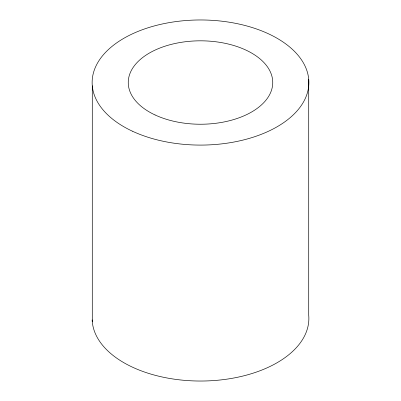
<?xml version="1.0" encoding="UTF-8"?>
<svg xmlns="http://www.w3.org/2000/svg" width="401" height="401" viewBox="0 0 401 401"><rect width="100%" height="100%" fill="white"/><g stroke="black" fill="none" stroke-linecap="round" stroke-linejoin="round"><path stroke-width="0.6" d="M308.715 79.253L308.715 315.196A108.365 62.561 0 0 1 204.56 380.99A108.365 62.561 0 0 1 92.165 319.883M92.285 85.804L92.285 321.747M132.305 131.147A108.365 62.561 0 0 0 307.532 92.315A108.365 62.561 0 0 0 161.668 24.12A108.365 62.561 0 0 0 132.305 131.147M155.037 114.942A72.245 41.709 0 0 0 271.853 89.052A72.245 41.709 0 0 0 174.61 43.589A72.245 41.709 0 0 0 155.037 114.942"/></g></svg>
